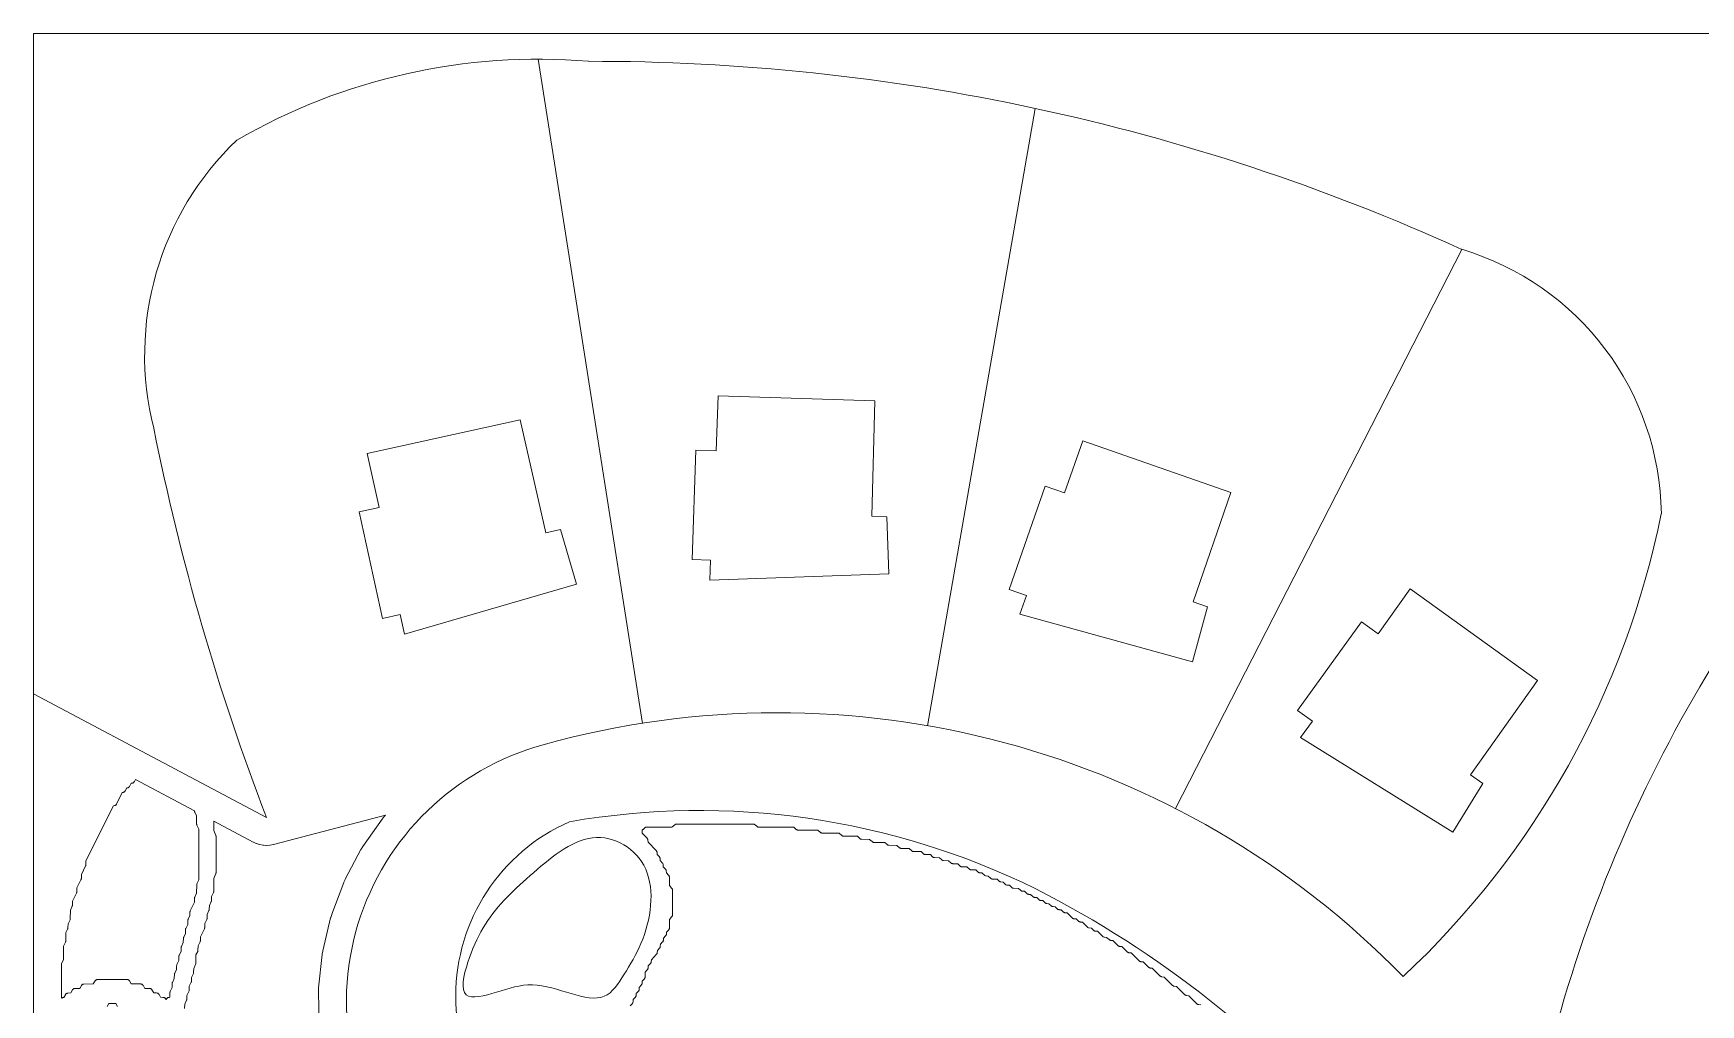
# Model space of a CAD drawing. Header units: inches. Extents: x 36 to 80.3, y 17.3 to 55.9.
# Drawn here: x 36.25 to 50.81, y 47.41 to 55.9 of the extents above; entities that cross this region are included whole.
import ezdxf

# ---------------------------------------------------------------- set-up
doc = ezdxf.new("R2010")
doc.units = ezdxf.units.IN
for name, color, linetype, lineweight in [('01_ORIGINAL_CAD', 7, 'Continuous', 20), ('02_APPROVED_PDF_OUTLINES', 7, 'Continuous', 15), ('03_ADDED_AREAS_SAME_COMPOSITION', 7, 'Continuous', 15)]:
    doc.layers.add(name, color=color, linetype=linetype, lineweight=lineweight)

msp = doc.modelspace()

# ---------------------------------------------------------------- linework, layer by layer
at = {"layer": '01_ORIGINAL_CAD'}
for p, q in [((36.248, 17.906), (36.248, 55.9)), ((36.248, 55.9), (71.442, 55.9))]:
    msp.add_line(p, q, dxfattribs=at)
for points in [[(40.658, 55.675), (41.569, 49.871)], [(45, 55.245), (44.06, 49.85)], [(48.726, 54.013), (46.225, 49.126)], [(38.284, 49.049), (36.248, 50.129)]]:
    msp.add_lwpolyline(points, dxfattribs=at)
for points in [[(43.572, 51.68), (43.598, 52.69), (42.23, 52.734), (42.214, 52.252), (42.035, 52.258), (42.004, 51.303), (42.163, 51.298), (42.158, 51.123), (43.721, 51.177), (43.704, 51.675)], [(40.725, 51.537), (40.502, 52.523), (39.164, 52.23), (39.268, 51.758), (39.093, 51.72), (39.298, 50.787), (39.453, 50.821), (39.491, 50.65), (40.993, 51.087), (40.853, 51.565)], [(46.381, 50.933), (46.709, 51.889), (45.415, 52.34), (45.257, 51.885), (45.088, 51.944), (44.773, 51.041), (44.923, 50.989), (44.866, 50.824), (46.374, 50.409), (46.506, 50.889)], [(48.804, 49.422), (49.389, 50.246), (48.277, 51.045), (47.995, 50.654), (47.85, 50.758), (47.292, 49.982), (47.421, 49.889), (47.319, 49.747), (48.648, 48.921), (48.911, 49.345)]]:
    msp.add_lwpolyline(points, close=True, dxfattribs=at)
msp.add_lwpolyline([(44.283, 37.084, 0.090917), (40.931, 45.968, -0.652582), (40.931, 49.011, -0.158741), (45.004, 48.425, -0.098355), (47.824, 46.203), (47.755, 46.078)], format="xyb", dxfattribs=at)
for centre, radius, start, end in [((40.658, 50.423), 5.252, 85.2142, 120.0956), ((41.139, 37.317), 18.339, 65.5622, 90.1344), ((39.813, 53.089), 2.593, 133.6015, 194.2753), ((48.026, 51.672), 2.444, 0.7167, 73.3418), ((57.911, 56.571), 21.019, 191.3089, 200.9684), ((61.436, 43.951), 12.326, 136.7478, 169.6154), ((43.034, 53.196), 7.583, 313.0815, 348.6437), ((42.751, 42.34), 7.624, 44.2289, 105.6047), ((41.312, 47.434), 2.33, 105.2161, 220.7715)]:
    msp.add_arc(centre, radius, start, end, dxfattribs=at)
at = {"layer": '02_APPROVED_PDF_OUTLINES'}
msp.add_lwpolyline([(41.461, 47.403), (41.481, 47.424), (41.483, 47.426), (41.485, 47.429), (41.486, 47.433), (41.487, 47.436), (41.487, 47.44), (41.488, 47.457), (41.507, 47.477), (41.509, 47.48), (41.511, 47.483), (41.512, 47.486), (41.513, 47.49), (41.514, 47.493), (41.514, 47.51), (41.533, 47.531), (41.536, 47.534), (41.538, 47.537), (41.539, 47.54), (41.54, 47.544), (41.54, 47.547), (41.541, 47.564), (41.56, 47.585), (41.562, 47.588), (41.564, 47.591), (41.565, 47.594), (41.566, 47.597), (41.567, 47.601), (41.567, 47.618), (41.586, 47.638), (41.588, 47.641), (41.59, 47.643), (41.591, 47.646), (41.592, 47.649), (41.593, 47.652), (41.593, 47.655), (41.594, 47.698), (41.611, 47.716), (41.613, 47.719), (41.615, 47.722), (41.616, 47.725), (41.617, 47.728), (41.618, 47.731), (41.62, 47.752), (41.639, 47.773), (41.641, 47.775), (41.643, 47.778), (41.645, 47.782), (41.645, 47.785), (41.646, 47.789), (41.647, 47.805), (41.69, 47.85), (41.693, 47.853), (41.694, 47.856), (41.696, 47.859), (41.697, 47.862), (41.697, 47.866), (41.699, 47.886), (41.719, 47.907), (41.721, 47.91), (41.723, 47.913), (41.724, 47.916), (41.725, 47.919), (41.725, 47.923), (41.726, 47.94), (41.745, 47.961), (41.747, 47.963), (41.749, 47.966), (41.75, 47.97), (41.751, 47.973), (41.752, 47.977), (41.752, 47.994), (41.771, 48.014), (41.774, 48.017), (41.775, 48.02), (41.777, 48.023), (41.778, 48.027), (41.778, 48.03), (41.779, 48.047), (41.798, 48.068), (41.8, 48.07), (41.801, 48.073), (41.803, 48.076), (41.804, 48.079), (41.804, 48.082), (41.805, 48.085), (41.805, 48.156), (41.827, 48.183), (41.828, 48.185), (41.83, 48.188), (41.831, 48.191), (41.832, 48.195), (41.832, 48.198), (41.832, 48.413), (41.831, 48.416), (41.831, 48.42), (41.83, 48.423), (41.828, 48.426), (41.826, 48.429), (41.805, 48.455), (41.804, 48.526), (41.804, 48.529), (41.803, 48.532), (41.802, 48.535), (41.801, 48.538), (41.799, 48.541), (41.797, 48.543), (41.778, 48.564), (41.777, 48.581), (41.777, 48.584), (41.776, 48.588), (41.774, 48.591), (41.773, 48.594), (41.77, 48.597), (41.751, 48.617), (41.75, 48.634), (41.75, 48.638), (41.749, 48.641), (41.748, 48.645), (41.746, 48.648), (41.744, 48.65), (41.725, 48.671), (41.724, 48.688), (41.723, 48.692), (41.722, 48.695), (41.721, 48.698), (41.719, 48.701), (41.717, 48.704), (41.697, 48.725), (41.696, 48.745), (41.695, 48.749), (41.694, 48.752), (41.693, 48.755), (41.691, 48.758), (41.689, 48.761), (41.618, 48.833), (41.616, 48.853), (41.615, 48.856), (41.614, 48.859), (41.613, 48.862), (41.611, 48.865), (41.609, 48.868), (41.565, 48.912), (41.565, 48.939), (41.566, 48.94), (41.57, 48.941), (41.573, 48.942), (41.575, 48.944), (41.578, 48.946), (41.595, 48.963), (41.817, 48.963), (41.821, 48.964), (41.824, 48.964), (41.827, 48.965), (41.83, 48.967), (41.833, 48.969), (41.859, 48.99), (42.545, 48.991), (42.567, 48.971), (42.57, 48.969), (42.572, 48.967), (42.575, 48.966), (42.578, 48.965), (42.581, 48.964), (42.584, 48.964), (42.89, 48.964), (42.912, 48.944), (42.915, 48.942), (42.917, 48.94), (42.92, 48.939), (42.923, 48.938), (42.926, 48.938), (42.929, 48.938), (43.102, 48.937), (43.125, 48.917), (43.127, 48.915), (43.13, 48.914), (43.133, 48.913), (43.135, 48.912), (43.138, 48.911), (43.141, 48.911), (43.288, 48.911), (43.311, 48.891), (43.313, 48.889), (43.316, 48.887), (43.318, 48.886), (43.321, 48.885), (43.324, 48.884), (43.327, 48.884), (43.447, 48.884), (43.467, 48.865), (43.469, 48.863), (43.472, 48.862), (43.474, 48.86), (43.477, 48.859), (43.48, 48.859), (43.483, 48.858), (43.553, 48.857), (43.576, 48.837), (43.579, 48.835), (43.581, 48.834), (43.584, 48.832), (43.587, 48.831), (43.59, 48.831), (43.593, 48.831), (43.686, 48.831), (43.706, 48.812), (43.708, 48.81), (43.711, 48.808), (43.713, 48.807), (43.716, 48.806), (43.719, 48.805), (43.722, 48.805), (43.792, 48.804), (43.815, 48.784), (43.818, 48.782), (43.82, 48.78), (43.823, 48.779), (43.826, 48.778), (43.829, 48.777), (43.832, 48.777), (43.899, 48.777), (43.921, 48.757), (43.924, 48.755), (43.926, 48.753), (43.929, 48.752), (43.932, 48.751), (43.935, 48.751), (43.938, 48.75), (44.004, 48.75), (44.024, 48.731), (44.027, 48.729), (44.029, 48.728), (44.032, 48.726), (44.035, 48.725), (44.038, 48.725), (44.041, 48.725), (44.084, 48.724), (44.104, 48.705), (44.106, 48.703), (44.109, 48.701), (44.112, 48.7), (44.115, 48.699), (44.118, 48.698), (44.121, 48.698), (44.164, 48.697), (44.184, 48.678), (44.186, 48.676), (44.189, 48.674), (44.191, 48.673), (44.194, 48.672), (44.197, 48.671), (44.2, 48.671), (44.243, 48.67), (44.263, 48.651), (44.266, 48.649), (44.268, 48.647), (44.271, 48.646), (44.274, 48.645), (44.277, 48.645), (44.28, 48.644), (44.323, 48.643), (44.343, 48.624), (44.345, 48.622), (44.348, 48.621), (44.351, 48.619), (44.354, 48.618), (44.357, 48.618), (44.36, 48.617), (44.403, 48.617), (44.426, 48.596), (44.429, 48.594), (44.431, 48.593), (44.434, 48.591), (44.437, 48.591), (44.44, 48.59), (44.443, 48.59), (44.482, 48.59), (44.499, 48.573), (44.502, 48.57), (44.505, 48.568), (44.508, 48.567), (44.511, 48.566), (44.515, 48.565), (44.535, 48.564), (44.556, 48.544), (44.558, 48.542), (44.561, 48.54), (44.565, 48.538), (44.568, 48.538), (44.572, 48.537), (44.588, 48.536), (44.609, 48.517), (44.611, 48.515), (44.614, 48.514), (44.616, 48.512), (44.619, 48.511), (44.622, 48.511), (44.625, 48.51), (44.668, 48.509), (44.685, 48.492), (44.688, 48.49), (44.691, 48.488), (44.694, 48.487), (44.697, 48.486), (44.701, 48.485), (44.721, 48.483), (44.741, 48.464), (44.744, 48.461), (44.747, 48.459), (44.751, 48.458), (44.754, 48.457), (44.758, 48.457), (44.774, 48.456), (44.795, 48.437), (44.797, 48.435), (44.8, 48.433), (44.802, 48.432), (44.805, 48.431), (44.808, 48.43), (44.811, 48.43), (44.854, 48.429), (44.871, 48.412), (44.874, 48.41), (44.877, 48.408), (44.88, 48.406), (44.883, 48.405), (44.887, 48.405), (44.907, 48.403), (44.927, 48.383), (44.93, 48.381), (44.933, 48.379), (44.937, 48.378), (44.94, 48.377), (44.944, 48.376), (44.96, 48.376), (44.981, 48.356), (44.983, 48.354), (44.986, 48.352), (44.99, 48.351), (44.993, 48.35), (44.997, 48.35), (45.013, 48.349), (45.034, 48.33), (45.036, 48.327), (45.04, 48.325), (45.043, 48.324), (45.046, 48.323), (45.05, 48.323), (45.067, 48.322), (45.087, 48.303), (45.09, 48.301), (45.093, 48.299), (45.096, 48.297), (45.099, 48.296), (45.103, 48.296), (45.12, 48.295), (45.14, 48.276), (45.143, 48.274), (45.146, 48.272), (45.149, 48.271), (45.153, 48.27), (45.156, 48.269), (45.173, 48.268), (45.193, 48.249), (45.196, 48.247), (45.199, 48.245), (45.202, 48.244), (45.206, 48.243), (45.209, 48.242), (45.226, 48.242), (45.246, 48.222), (45.249, 48.22), (45.252, 48.218), (45.255, 48.217), (45.259, 48.216), (45.262, 48.216), (45.279, 48.215), (45.323, 48.171), (45.326, 48.168), (45.328, 48.166), (45.332, 48.165), (45.335, 48.164), (45.338, 48.163), (45.358, 48.162), (45.379, 48.142), (45.382, 48.14), (45.385, 48.138), (45.388, 48.136), (45.392, 48.136), (45.395, 48.135), (45.412, 48.134), (45.456, 48.09), (45.458, 48.088), (45.461, 48.086), (45.465, 48.085), (45.468, 48.084), (45.471, 48.083), (45.491, 48.081), (45.512, 48.062), (45.515, 48.059), (45.518, 48.057), (45.521, 48.056), (45.525, 48.055), (45.528, 48.055), (45.544, 48.054), (45.589, 48.01), (45.591, 48.008), (45.594, 48.006), (45.597, 48.004), (45.601, 48.003), (45.604, 48.003), (45.624, 48.001), (45.645, 47.981), (45.648, 47.979), (45.651, 47.977), (45.654, 47.976), (45.657, 47.975), (45.661, 47.974), (45.677, 47.974), (45.722, 47.929), (45.724, 47.927), (45.727, 47.925), (45.73, 47.924), (45.734, 47.923), (45.737, 47.922), (45.757, 47.92), (45.804, 47.874), (45.806, 47.872), (45.809, 47.87), (45.812, 47.869), (45.815, 47.868), (45.817, 47.867), (45.82, 47.867), (45.837, 47.866), (45.908, 47.795), (45.91, 47.793), (45.913, 47.791), (45.916, 47.79), (45.92, 47.789), (45.923, 47.788), (45.943, 47.786), (45.99, 47.74), (45.992, 47.738), (45.995, 47.736), (45.998, 47.735), (46.001, 47.734), (46.004, 47.733), (46.007, 47.733), (46.023, 47.732), (46.091, 47.663), (46.094, 47.661), (46.096, 47.659), (46.099, 47.658), (46.102, 47.657), (46.106, 47.656), (46.128, 47.653), (46.2, 47.581), (46.203, 47.579), (46.206, 47.577), (46.209, 47.575), (46.212, 47.574), (46.215, 47.574), (46.235, 47.572), (46.306, 47.5), (46.309, 47.498), (46.312, 47.496), (46.315, 47.495), (46.318, 47.494), (46.322, 47.493), (46.341, 47.491), (46.413, 47.42), (46.415, 47.418), (46.418, 47.416), (46.421, 47.414), (46.425, 47.413), (46.428, 47.413), (46.448, 47.411)], dxfattribs=at)
msp.add_open_spline([(40.029, 47.498), (39.978, 47.541), (40.006, 47.666), (40.044, 47.784), (40.08, 47.892), (40.125, 47.994), (40.177, 48.083), (40.283, 48.264), (40.422, 48.394), (40.588, 48.54), (40.751, 48.685), (40.941, 48.847), (41.132, 48.87), (41.324, 48.894), (41.516, 48.778), (41.597, 48.598), (41.681, 48.411), (41.643, 48.154), (41.556, 47.947), (41.514, 47.849), (41.462, 47.762), (41.409, 47.678), (41.358, 47.596), (41.307, 47.516), (41.235, 47.486), (41.08, 47.42), (40.828, 47.581), (40.607, 47.586), (40.501, 47.589), (40.401, 47.554), (40.294, 47.522), (40.189, 47.49), (40.076, 47.46), (40.029, 47.498)], degree=3, knots=[0, 0, 0, 0, 0.06683, 0.06683, 0.06683, 0.128329, 0.128329, 0.128329, 0.25287, 0.25287, 0.25287, 0.375679, 0.375679, 0.375679, 0.498919, 0.498919, 0.498919, 0.627194, 0.627194, 0.627194, 0.688422, 0.688422, 0.688422, 0.748038, 0.748038, 0.748038, 0.876907, 0.876907, 0.876907, 0.939373, 0.939373, 0.939373, 1, 1, 1, 1], dxfattribs=at)
at = {"layer": '03_ADDED_AREAS_SAME_COMPOSITION'}
msp.add_lwpolyline([(36.493, 47.471), (36.493, 47.768), (36.51, 47.807), (36.511, 47.81), (36.512, 47.814), (36.512, 47.817), (36.512, 47.924), (36.529, 47.959), (36.53, 47.963), (36.531, 47.966), (36.531, 47.97), (36.532, 48.042), (36.547, 48.073), (36.548, 48.076), (36.549, 48.079), (36.549, 48.083), (36.551, 48.12), (36.568, 48.155), (36.569, 48.159), (36.57, 48.162), (36.57, 48.166), (36.571, 48.238), (36.587, 48.273), (36.588, 48.276), (36.589, 48.28), (36.589, 48.283), (36.59, 48.316), (36.625, 48.387), (36.626, 48.39), (36.627, 48.393), (36.627, 48.397), (36.629, 48.434), (36.664, 48.504), (36.665, 48.507), (36.666, 48.511), (36.667, 48.514), (36.668, 48.551), (36.704, 48.626), (36.705, 48.629), (36.706, 48.633), (36.707, 48.636), (36.707, 48.669), (36.947, 49.15), (36.956, 49.152), (36.959, 49.153), (36.962, 49.154), (36.965, 49.156), (36.968, 49.157), (36.97, 49.16), (36.972, 49.162), (36.974, 49.165), (37.025, 49.267), (37.03, 49.267), (37.033, 49.268), (37.036, 49.269), (37.039, 49.27), (37.042, 49.271), (37.044, 49.273), (37.046, 49.275), (37.048, 49.278), (37.05, 49.28), (37.063, 49.306), (37.069, 49.307), (37.072, 49.307), (37.075, 49.308), (37.078, 49.309), (37.081, 49.311), (37.083, 49.313), (37.085, 49.315), (37.087, 49.317), (37.089, 49.32), (37.103, 49.347), (37.112, 49.348), (37.116, 49.349), (37.119, 49.35), (37.122, 49.352), (37.124, 49.354), (37.127, 49.356), (37.129, 49.359), (37.13, 49.362), (37.139, 49.379), (37.656, 49.105), (37.656, 49.104), (37.656, 49.101), (37.657, 49.097), (37.658, 49.094), (37.674, 49.063), (37.674, 48.991), (37.675, 48.987), (37.676, 48.984), (37.677, 48.981), (37.693, 48.946), (37.694, 48.504), (37.677, 48.469), (37.676, 48.466), (37.675, 48.463), (37.675, 48.459), (37.674, 48.387), (37.658, 48.352), (37.657, 48.349), (37.656, 48.345), (37.655, 48.342), (37.655, 48.309), (37.619, 48.234), (37.618, 48.231), (37.617, 48.228), (37.616, 48.224), (37.616, 48.191), (37.6, 48.16), (37.599, 48.157), (37.598, 48.153), (37.598, 48.15), (37.596, 48.113), (37.58, 48.077), (37.578, 48.074), (37.578, 48.07), (37.577, 48.067), (37.577, 48.034), (37.561, 48.003), (37.56, 48), (37.559, 47.996), (37.559, 47.993), (37.557, 47.956), (37.541, 47.92), (37.539, 47.917), (37.539, 47.914), (37.538, 47.91), (37.538, 47.877), (37.522, 47.846), (37.521, 47.843), (37.52, 47.839), (37.52, 47.836), (37.518, 47.799), (37.502, 47.763), (37.5, 47.76), (37.5, 47.757), (37.499, 47.753), (37.499, 47.72), (37.483, 47.689), (37.482, 47.686), (37.481, 47.682), (37.481, 47.679), (37.479, 47.642), (37.463, 47.606), (37.461, 47.603), (37.461, 47.6), (37.46, 47.596), (37.46, 47.563), (37.443, 47.528), (37.442, 47.525), (37.441, 47.521), (37.441, 47.518), (37.44, 47.485), (37.436, 47.476), (37.43, 47.476), (37.427, 47.475), (37.424, 47.474), (37.421, 47.473), (37.419, 47.471), (37.416, 47.47), (37.414, 47.467), (37.412, 47.465), (37.41, 47.462), (37.407, 47.457), (37.404, 47.462), (37.403, 47.465), (37.401, 47.468), (37.398, 47.47), (37.396, 47.472), (37.393, 47.473), (37.39, 47.474), (37.387, 47.475), (37.383, 47.476), (37.359, 47.477), (37.346, 47.501), (37.344, 47.504), (37.342, 47.507), (37.339, 47.509), (37.337, 47.511), (37.334, 47.512), (37.331, 47.514), (37.328, 47.514), (37.325, 47.515), (37.3, 47.516), (37.284, 47.542), (37.282, 47.545), (37.28, 47.548), (37.278, 47.55), (37.275, 47.552), (37.272, 47.553), (37.269, 47.554), (37.266, 47.555), (37.263, 47.555), (37.221, 47.555), (37.206, 47.582), (37.204, 47.584), (37.202, 47.587), (37.199, 47.589), (37.197, 47.591), (37.194, 47.592), (37.191, 47.593), (37.187, 47.594), (37.184, 47.594), (37.103, 47.594), (37.088, 47.621), (37.086, 47.623), (37.084, 47.626), (37.082, 47.628), (37.079, 47.63), (37.076, 47.631), (37.073, 47.632), (37.07, 47.633), (37.067, 47.633), (36.81, 47.633), (36.806, 47.633), (36.803, 47.632), (36.8, 47.631), (36.797, 47.63), (36.795, 47.628), (36.792, 47.626), (36.79, 47.624), (36.788, 47.621), (36.771, 47.594), (36.69, 47.593), (36.686, 47.593), (36.683, 47.593), (36.68, 47.591), (36.677, 47.59), (36.675, 47.588), (36.672, 47.586), (36.67, 47.584), (36.668, 47.581), (36.653, 47.554), (36.611, 47.554), (36.608, 47.554), (36.605, 47.553), (36.602, 47.552), (36.599, 47.551), (36.596, 47.549), (36.594, 47.547), (36.592, 47.544), (36.59, 47.541), (36.575, 47.515), (36.55, 47.514), (36.546, 47.513), (36.543, 47.512), (36.54, 47.511), (36.537, 47.51), (36.535, 47.508), (36.532, 47.506), (36.53, 47.503), (36.529, 47.5), (36.515, 47.475), (36.509, 47.474), (36.506, 47.474), (36.503, 47.473), (36.5, 47.472), (36.498, 47.47), (36.496, 47.469), (36.494, 47.471)], close=True, dxfattribs=at)
for points in [[(37.569, 47.378), (37.571, 47.416), (37.587, 47.451), (37.589, 47.454), (37.589, 47.458), (37.59, 47.461), (37.59, 47.494), (37.607, 47.529), (37.608, 47.533), (37.609, 47.536), (37.609, 47.539), (37.61, 47.573), (37.626, 47.608), (37.628, 47.611), (37.628, 47.614), (37.629, 47.618), (37.629, 47.651), (37.646, 47.686), (37.647, 47.69), (37.648, 47.693), (37.648, 47.696), (37.649, 47.73), (37.665, 47.765), (37.667, 47.768), (37.667, 47.772), (37.668, 47.775), (37.668, 47.847), (37.684, 47.878), (37.685, 47.881), (37.686, 47.885), (37.686, 47.888), (37.688, 47.926), (37.704, 47.961), (37.706, 47.964), (37.706, 47.968), (37.707, 47.971), (37.707, 48.004), (37.742, 48.074), (37.744, 48.078), (37.744, 48.081), (37.745, 48.084), (37.746, 48.122), (37.763, 48.157), (37.764, 48.16), (37.765, 48.164), (37.765, 48.167), (37.766, 48.2), (37.782, 48.236), (37.784, 48.239), (37.785, 48.242), (37.785, 48.246), (37.786, 48.279), (37.802, 48.314), (37.803, 48.317), (37.804, 48.321), (37.804, 48.324), (37.805, 48.357), (37.822, 48.393), (37.823, 48.396), (37.824, 48.399), (37.824, 48.403), (37.825, 48.515), (37.842, 48.559), (37.843, 48.562), (37.844, 48.565), (37.844, 48.568), (37.844, 48.882), (37.844, 48.885), (37.843, 48.889), (37.842, 48.892), (37.824, 48.935), (37.824, 49.016), (38.169, 48.833), (38.17, 48.832), (38.195, 48.821), (38.198, 48.82), (38.224, 48.812), (38.227, 48.811), (38.254, 48.806), (38.257, 48.806), (38.284, 48.804), (38.287, 48.804), (38.314, 48.806), (38.318, 48.807), (38.344, 48.812), (38.346, 48.812), (39.323, 49.069), (39.313, 49.057), (39.312, 49.056), (39.295, 49.035), (39.294, 49.033), (39.126, 48.795), (39.125, 48.794), (39.111, 48.77), (39.11, 48.769), (38.972, 48.509), (38.971, 48.507), (38.96, 48.482), (38.959, 48.48), (38.854, 48.202), (38.854, 48.201), (38.846, 48.174), (38.845, 48.172), (38.776, 47.883), (38.776, 47.881), (38.771, 47.854), (38.771, 47.852), (38.74, 47.56), (38.74, 47.558), (38.739, 47.53), (38.739, 47.529), (38.745, 47.237)], [(36.892, 47.396), (36.907, 47.422), (36.967, 47.422), (36.982, 47.396)]]:
    msp.add_lwpolyline(points, dxfattribs=at)

doc.saveas('drawing.dxf')
